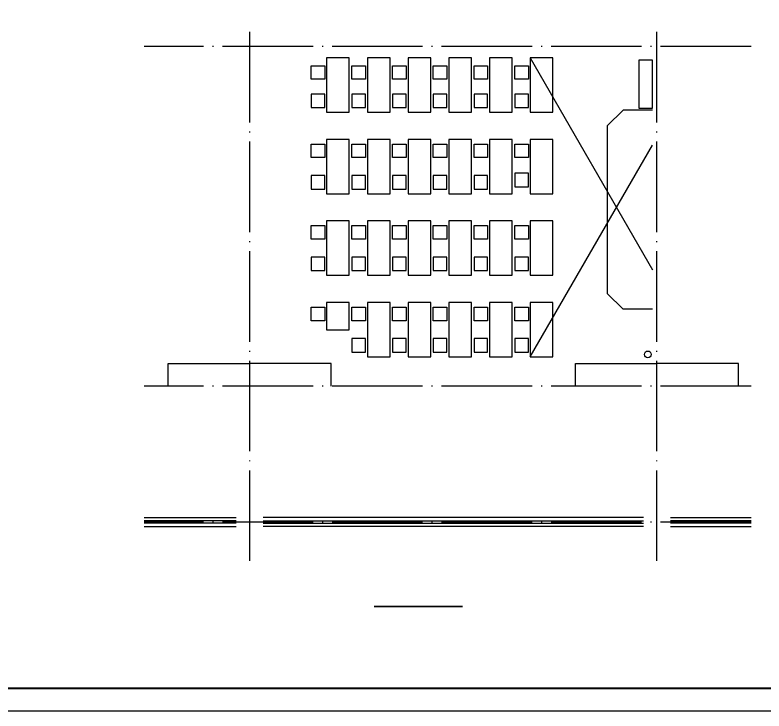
# Model space of a CAD drawing. Extents: x 28773 to 175644, y 7355 to 486294.
# Drawn here: x 97714 to 130818, y 7355 to 38092 of the extents above; entities that cross this region are included whole.
import ezdxf

# ---------------------------------------------------------------- set-up
doc = ezdxf.new("R2010")
doc.units = 0
doc.header["$LTSCALE"] = 1000
doc.header["$MEASUREMENT"] = 0
doc.linetypes.add('DOTE', pattern=[2.42, 2, -0.2, 0.02, -0.2])
for name, color, linetype in [('DIM_SYMB', 3, 'Continuous'), ('DOTE', 1, 'DOTE'), ('PUB_TITLE', 7, 'Continuous'), ('TWT_TITLE', 7, 'Continuous'), ('WALL', 2, 'Continuous'), ('家具', 8, 'Continuous')]:
    doc.layers.add(name, color=color, linetype=linetype)

# ---------------------------------------------------------------- blocks, each defined once
blk = doc.blocks.new('3645345354635643')
at = {"color": 5}
for points in [[(-1657, -4722), (-3689, -4722)], [(-1657, -4772), (-3689, -4772)], [(-1057, -4722), (7343, -4722)], [(-1057, -4772), (7343, -4772)], [(9723, -4722), (7943, -4722)], [(9723, -4772), (7943, -4772)]]:
    blk.add_lwpolyline(points, dxfattribs=at)
blk.add_circle((7441, -1044), 75, dxfattribs=at)
at = {"layer": 'DOTE'}
for p, q in [((-1357, -5604), (-1357, 6273)), ((7643, -5604), (7643, 6273)), ((9723, 5753), (-3689, 5753)), ((9723, 5753), (-3689, 5753)), ((9723, 5753), (-3689, 5753)), ((9723, 5753), (-3689, 5753)), ((-3157, -1247), (-1357, -1247)), ((-3157, -1747), (-3157, -1247)), ((443, -1247), (-1357, -1247)), ((443, -1747), (443, -1247)), ((5843, -1247), (7643, -1247)), ((5843, -1747), (5843, -1247)), ((9443, -1247), (7643, -1247)), ((9443, -1747), (9443, -1247)), ((9723, -1747), (-3689, -1747)), ((9723, -4747), (-3689, -4747))]:
    blk.add_line(p, q, dxfattribs=at)
at = {"layer": 'PUB_TITLE', "color": 8, "linetype": 'Continuous'}
blk.add_line((6893, -48), (6543, 302), dxfattribs=at)
at = {"layer": 'WALL'}
for p, q in [((-3689, -4647), (-1657, -4647)), ((7343, -4647), (-1057, -4647)), ((7943, -4647), (9723, -4647)), ((-3689, -4847), (-1657, -4847)), ((7343, -4847), (-1057, -4847)), ((7943, -4847), (9723, -4847))]:
    blk.add_line(p, q, dxfattribs=at)
at = {"layer": 'WALL', "color": 7, "ltscale": 10}
blk.add_line((9723, -4747), (7943, -4747), dxfattribs=at)
at = {"layer": '家具'}
for p, q in [((6893, 4352), (6543, 4002)), ((7543, 4352), (6893, 4352)), ((6543, 4002), (6543, 302)), ((6543, 302), (6893, -48)), ((7543, -48), (6893, -48))]:
    blk.add_line(p, q, dxfattribs=at)
for points in [[(343, 5502), (343, 4302), (843, 4302), (843, 5502)], [(1243, 5502), (1243, 4302), (1743, 4302), (1743, 5502)], [(2143, 5502), (2143, 4302), (2643, 4302), (2643, 5502)], [(3043, 5502), (3043, 4302), (3543, 4302), (3543, 5502)], [(3943, 5502), (3943, 4302), (4443, 4302), (4443, 5502)], [(4843, 5502), (4843, 4302), (5343, 4302), (5343, 5502)], [(300, 5330), (300, 5030), (0, 5030), (0, 5330)], [(1200, 5330), (1200, 5030), (900, 5030), (900, 5330)], [(2100, 5330), (2100, 5030), (1800, 5030), (1800, 5330)], [(3000, 5330), (3000, 5030), (2700, 5030), (2700, 5330)], [(3900, 5330), (3900, 5030), (3600, 5030), (3600, 5330)], [(4800, 5330), (4800, 5030), (4500, 5030), (4500, 5330)], [(7543, 5453), (7243, 5453), (7243, 4393), (7543, 4393)], [(300, 4405), (300, 4705), (0, 4705), (0, 4405)], [(1200, 4405), (1200, 4705), (900, 4705), (900, 4405)], [(2100, 4405), (2100, 4705), (1800, 4705), (1800, 4405)], [(3000, 4405), (3000, 4705), (2700, 4705), (2700, 4405)], [(3900, 4405), (3900, 4705), (3600, 4705), (3600, 4405)], [(4800, 4405), (4800, 4705), (4500, 4705), (4500, 4405)], [(343, 3702), (343, 2502), (843, 2502), (843, 3702)], [(1243, 3702), (1243, 2502), (1743, 2502), (1743, 3702)], [(2143, 3702), (2143, 2502), (2643, 2502), (2643, 3702)], [(3043, 3702), (3043, 2502), (3543, 2502), (3543, 3702)], [(3943, 3702), (3943, 2502), (4443, 2502), (4443, 3702)], [(4843, 3702), (4843, 2502), (5343, 2502), (5343, 3702)], [(300, 3600), (300, 3300), (0, 3300), (0, 3600)], [(1200, 3600), (1200, 3300), (900, 3300), (900, 3600)], [(2100, 3600), (2100, 3300), (1800, 3300), (1800, 3600)], [(3000, 3600), (3000, 3300), (2700, 3300), (2700, 3600)], [(3900, 3600), (3900, 3300), (3600, 3300), (3600, 3600)], [(4800, 3600), (4800, 3300), (4500, 3300), (4500, 3600)], [(300, 2605), (300, 2905), (0, 2905), (0, 2605)], [(1200, 2605), (1200, 2905), (900, 2905), (900, 2605)], [(2100, 2605), (2100, 2905), (1800, 2905), (1800, 2605)], [(3000, 2605), (3000, 2905), (2700, 2905), (2700, 2605)], [(3900, 2605), (3900, 2905), (3600, 2905), (3600, 2605)], [(4800, 2656), (4800, 2956), (4500, 2956), (4500, 2656)], [(343, 1902), (343, 702), (843, 702), (843, 1902)], [(1243, 1902), (1243, 702), (1743, 702), (1743, 1902)], [(2143, 1902), (2143, 702), (2643, 702), (2643, 1902)], [(3043, 1902), (3043, 702), (3543, 702), (3543, 1902)], [(3943, 1902), (3943, 702), (4443, 702), (4443, 1902)], [(4843, 1902), (4843, 702), (5343, 702), (5343, 1902)], [(300, 1800), (300, 1500), (0, 1500), (0, 1800)], [(1200, 1800), (1200, 1500), (900, 1500), (900, 1800)], [(2100, 1800), (2100, 1500), (1800, 1500), (1800, 1800)], [(3000, 1800), (3000, 1500), (2700, 1500), (2700, 1800)], [(3900, 1800), (3900, 1500), (3600, 1500), (3600, 1800)], [(4800, 1800), (4800, 1500), (4500, 1500), (4500, 1800)], [(300, 805), (300, 1105), (0, 1105), (0, 805)], [(1200, 805), (1200, 1105), (900, 1105), (900, 805)], [(2100, 805), (2100, 1105), (1800, 1105), (1800, 805)], [(3000, 805), (3000, 1105), (2700, 1105), (2700, 805)], [(3900, 805), (3900, 1105), (3600, 1105), (3600, 805)], [(4800, 805), (4800, 1105), (4500, 1105), (4500, 805)], [(300, 0), (300, -300), (0, -300), (0, 0)], [(343, 102), (343, -498), (843, -498), (843, 102)], [(1200, 0), (1200, -300), (900, -300), (900, 0)], [(1243, 102), (1243, -1098), (1743, -1098), (1743, 102)], [(2100, 0), (2100, -300), (1800, -300), (1800, 0)], [(2143, 102), (2143, -1098), (2643, -1098), (2643, 102)], [(3000, 0), (3000, -300), (2700, -300), (2700, 0)], [(3043, 102), (3043, -1098), (3543, -1098), (3543, 102)], [(3900, 0), (3900, -300), (3600, -300), (3600, 0)], [(3943, 102), (3943, -1098), (4443, -1098), (4443, 102)], [(4800, 0), (4800, -300), (4500, -300), (4500, 0)], [(4843, 102), (4843, -1098), (5343, -1098), (5343, 102)], [(1200, -995), (1200, -695), (900, -695), (900, -995)], [(2100, -995), (2100, -695), (1800, -695), (1800, -995)], [(3000, -995), (3000, -695), (2700, -695), (2700, -995)], [(3900, -995), (3900, -695), (3600, -695), (3600, -995)], [(4800, -995), (4800, -695), (4500, -695), (4500, -995)]]:
    blk.add_lwpolyline(points, close=True, dxfattribs=at)
for points in [[(4843, 5502), (7543, 826)], [(4843, -1098), (7543, 3579)]]:
    blk.add_lwpolyline(points, dxfattribs=at)

msp = doc.modelspace()

# ---------------------------------------------------------------- linework, layer by layer
at = {"layer": 'DIM_SYMB', "color": 3, "const_width": 70}
msp.add_lwpolyline([(113578, 11967), (117506, 11967)], dxfattribs=at)
at = {"layer": 'TWT_TITLE'}
msp.add_lwpolyline([(70544, 7355), (154644, 7355), (154644, 66755), (70544, 66755)], close=True, dxfattribs=at)
at = {"layer": 'TWT_TITLE', "const_width": 100}
msp.add_lwpolyline([(73044, 8355), (153644, 8355), (153644, 65755), (73044, 65755)], close=True, dxfattribs=at)

# ---------------------------------------------------------------- block references
at = {"xscale": 2, "yscale": 2, "zscale": 2}
msp.add_blockref('3645345354635643', (110802, 25191), dxfattribs=at)

doc.saveas('drawing.dxf')
